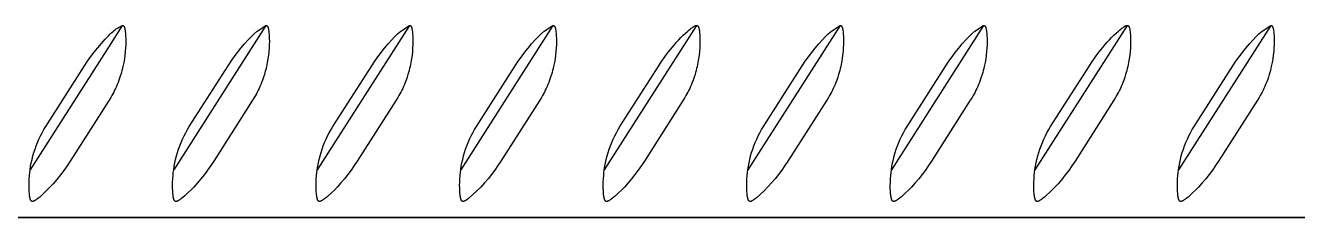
# Model space of a CAD drawing. Header units: millimetres. Extents: x -8 to 1608, y -703 to 404.
# Drawn here: x 397.6 to 495.1, y 185 to 199.8 of the extents above; entities that cross this region are included whole.
import ezdxf

# ---------------------------------------------------------------- set-up
doc = ezdxf.new("R2010")
doc.units = ezdxf.units.MM
doc.layers.add('Blocks', color=7, linetype='Continuous')
doc.layers.add('Blocks$Inner', color=7, linetype='Continuous', lineweight=25, true_color=0x007f00)
doc.layers.add('Blocks$Outline', color=7, linetype='Continuous', lineweight=35, true_color=0xff3f3f)

# ---------------------------------------------------------------- blocks, each defined once
blk = doc.blocks.new('Rebar Coffee Table Front')
at = {"layer": 'Blocks$Inner'}
for points in [[(405.034, 199.774), (405.038, 199.774), (405.042, 199.774), (405.046, 199.774), (405.05, 199.774), (405.054, 199.773), (405.058, 199.773), (405.061, 199.772), (405.065, 199.772), (405.069, 199.771), (405.072, 199.77), (405.076, 199.769), (405.08, 199.768), (405.083, 199.767), (405.087, 199.765), (405.09, 199.764), (405.093, 199.762), (405.095, 199.762), (405.097, 199.761), (405.1, 199.759), (405.104, 199.757), (405.107, 199.755), (405.11, 199.753), (405.113, 199.75), (405.116, 199.748), (405.119, 199.746), (405.122, 199.743), (405.125, 199.74), (405.128, 199.738), (405.131, 199.735), (405.133, 199.732), (405.136, 199.729), (405.138, 199.726), (405.141, 199.723), (405.144, 199.719), (405.147, 199.715), (405.15, 199.711), (405.153, 199.707), (405.156, 199.703), (405.158, 199.699), (405.161, 199.695), (405.163, 199.69), (405.168, 199.682), (405.173, 199.673), (405.177, 199.664), (405.181, 199.654), (405.186, 199.642), (405.191, 199.629), (405.196, 199.616), (405.2, 199.603), (405.208, 199.577), (405.215, 199.55), (405.226, 199.507), (405.235, 199.462), (405.243, 199.417), (405.25, 199.371), (405.263, 199.278), (405.273, 199.183), (405.282, 199.08), (405.289, 198.975), (405.297, 198.757), (405.299, 198.53), (405.294, 198.294), (405.282, 198.04), (405.262, 197.774), (405.232, 197.492), (405.193, 197.212), (405.142, 196.913), (405.081, 196.616), (405.045, 196.461), (405.006, 196.307), (404.964, 196.154), (404.919, 196.001), (404.852, 195.788), (404.778, 195.577), (404.707, 195.387), (404.646, 195.237), (404.583, 195.088), (404.516, 194.941), (404.446, 194.795), (404.376, 194.655), (404.303, 194.517), (404.227, 194.38), (404.148, 194.245), (404.015, 194.028), (401.04, 189.358), (400.803, 188.992), (400.553, 188.635), (400.292, 188.287), (400.019, 187.948), (399.734, 187.618), (399.438, 187.298), (399.131, 186.989), (398.814, 186.69), (398.706, 186.597), (398.595, 186.507), (398.528, 186.456), (398.46, 186.406), (398.406, 186.369), (398.379, 186.351), (398.351, 186.334), (398.328, 186.321), (398.305, 186.308), (398.281, 186.296), (398.269, 186.29), (398.257, 186.285), (398.248, 186.281), (398.239, 186.277), (398.23, 186.273), (398.22, 186.27), (398.211, 186.267), (398.202, 186.264), (398.192, 186.262), (398.187, 186.261), (398.182, 186.26), (398.175, 186.258), (398.168, 186.257), (398.164, 186.257), (398.16, 186.256), (398.156, 186.256), (398.153, 186.256), (398.149, 186.256), (398.145, 186.256), (398.141, 186.256), (398.138, 186.256), (398.134, 186.256), (398.13, 186.256), (398.126, 186.257), (398.123, 186.257), (398.119, 186.258), (398.116, 186.258), (398.113, 186.259), (398.11, 186.26), (398.107, 186.261), (398.103, 186.262), (398.1, 186.263), (398.097, 186.264), (398.094, 186.265), (398.091, 186.267), (398.088, 186.268), (398.085, 186.269), (398.082, 186.271), (398.079, 186.273), (398.076, 186.274), (398.074, 186.276), (398.071, 186.278), (398.068, 186.28), (398.065, 186.283), (398.062, 186.285), (398.059, 186.287), (398.056, 186.29), (398.054, 186.293), (398.051, 186.295), (398.048, 186.298), (398.046, 186.301), (398.044, 186.304), (398.041, 186.306), (398.039, 186.309), (398.037, 186.312), (398.032, 186.318), (398.029, 186.322), (398.027, 186.326), (398.024, 186.33), (398.022, 186.334), (398.017, 186.342), (398.013, 186.351), (398.009, 186.359), (398.005, 186.367), (398.001, 186.376), (397.997, 186.385), (397.993, 186.396), (397.988, 186.408), (397.984, 186.42), (397.98, 186.432), (397.973, 186.456), (397.967, 186.48), (397.96, 186.507), (397.954, 186.535), (397.939, 186.612), (397.927, 186.69), (397.917, 186.769), (397.909, 186.847), (397.893, 187.055), (397.885, 187.273), (397.883, 187.5), (397.888, 187.736), (397.9, 187.996), (397.92, 188.255), (397.942, 188.469), (397.969, 188.682), (398.009, 188.953), (398.058, 189.222), (398.116, 189.489), (398.182, 189.755), (398.258, 190.018), (398.342, 190.278), (398.435, 190.535), (398.536, 190.789), (398.646, 191.04), (398.764, 191.287), (398.89, 191.529), (399.025, 191.768), (399.167, 192.001), (402.142, 196.672), (402.376, 197.031), (402.622, 197.383), (402.879, 197.727), (403.147, 198.062), (403.426, 198.388), (403.715, 198.705), (404.015, 199.013), (404.088, 199.09), (404.163, 199.166), (404.241, 199.239), (404.321, 199.31), (404.403, 199.377), (404.488, 199.443), (404.574, 199.505), (404.663, 199.565), (404.753, 199.622), (404.845, 199.676), (404.939, 199.726), (405.034, 199.774), (404.015, 198.174), (397.969, 188.682)], [(416.034, 199.774), (416.038, 199.774), (416.042, 199.774), (416.046, 199.774), (416.05, 199.774), (416.054, 199.773), (416.058, 199.773), (416.061, 199.772), (416.065, 199.772), (416.069, 199.771), (416.072, 199.77), (416.076, 199.769), (416.08, 199.768), (416.083, 199.767), (416.087, 199.765), (416.09, 199.764), (416.093, 199.762), (416.095, 199.762), (416.097, 199.761), (416.1, 199.759), (416.104, 199.757), (416.107, 199.755), (416.11, 199.753), (416.113, 199.75), (416.116, 199.748), (416.119, 199.746), (416.122, 199.743), (416.125, 199.74), (416.128, 199.738), (416.131, 199.735), (416.133, 199.732), (416.136, 199.729), (416.138, 199.726), (416.141, 199.723), (416.144, 199.719), (416.147, 199.715), (416.15, 199.711), (416.153, 199.707), (416.156, 199.703), (416.158, 199.699), (416.161, 199.695), (416.163, 199.69), (416.168, 199.682), (416.173, 199.673), (416.177, 199.664), (416.181, 199.654), (416.186, 199.642), (416.191, 199.629), (416.196, 199.616), (416.2, 199.603), (416.208, 199.577), (416.215, 199.55), (416.226, 199.507), (416.235, 199.462), (416.243, 199.417), (416.25, 199.371), (416.263, 199.278), (416.273, 199.183), (416.282, 199.08), (416.289, 198.975), (416.297, 198.757), (416.299, 198.53), (416.294, 198.294), (416.282, 198.04), (416.262, 197.774), (416.232, 197.492), (416.193, 197.212), (416.142, 196.913), (416.081, 196.616), (416.045, 196.461), (416.006, 196.307), (415.964, 196.154), (415.919, 196.001), (415.852, 195.788), (415.778, 195.577), (415.707, 195.387), (415.646, 195.237), (415.583, 195.088), (415.516, 194.941), (415.446, 194.795), (415.376, 194.655), (415.303, 194.517), (415.227, 194.38), (415.148, 194.245), (415.015, 194.029), (412.04, 189.358), (411.81, 189.006), (411.57, 188.662), (411.318, 188.325), (411.057, 187.996), (410.786, 187.675), (410.504, 187.362), (410.282, 187.131), (410.052, 186.907), (409.814, 186.69), (409.706, 186.597), (409.595, 186.507), (409.528, 186.456), (409.46, 186.406), (409.406, 186.369), (409.379, 186.351), (409.351, 186.334), (409.328, 186.321), (409.305, 186.308), (409.281, 186.296), (409.269, 186.29), (409.257, 186.285), (409.248, 186.281), (409.239, 186.277), (409.23, 186.273), (409.22, 186.27), (409.211, 186.267), (409.202, 186.264), (409.192, 186.262), (409.187, 186.261), (409.182, 186.26), (409.175, 186.258), (409.168, 186.257), (409.164, 186.257), (409.16, 186.256), (409.156, 186.256), (409.153, 186.256), (409.149, 186.256), (409.145, 186.256), (409.141, 186.256), (409.138, 186.256), (409.134, 186.256), (409.13, 186.256), (409.126, 186.257), (409.123, 186.257), (409.119, 186.258), (409.116, 186.258), (409.113, 186.259), (409.11, 186.26), (409.107, 186.261), (409.103, 186.262), (409.1, 186.263), (409.097, 186.264), (409.094, 186.265), (409.091, 186.267), (409.088, 186.268), (409.085, 186.269), (409.082, 186.271), (409.079, 186.273), (409.076, 186.274), (409.074, 186.276), (409.071, 186.278), (409.068, 186.28), (409.065, 186.283), (409.062, 186.285), (409.059, 186.287), (409.056, 186.29), (409.054, 186.293), (409.051, 186.295), (409.048, 186.298), (409.046, 186.301), (409.044, 186.304), (409.041, 186.306), (409.039, 186.309), (409.037, 186.312), (409.032, 186.318), (409.029, 186.322), (409.027, 186.326), (409.024, 186.33), (409.022, 186.334), (409.017, 186.342), (409.013, 186.351), (409.009, 186.359), (409.005, 186.367), (409.001, 186.376), (408.997, 186.385), (408.993, 186.396), (408.988, 186.408), (408.984, 186.42), (408.98, 186.432), (408.973, 186.456), (408.967, 186.48), (408.96, 186.507), (408.954, 186.535), (408.939, 186.612), (408.927, 186.69), (408.917, 186.769), (408.909, 186.847), (408.893, 187.055), (408.885, 187.273), (408.883, 187.5), (408.888, 187.736), (408.9, 187.996), (408.92, 188.255), (408.942, 188.469), (408.969, 188.682)], [(427.034, 199.774), (427.038, 199.774), (427.042, 199.774), (427.046, 199.774), (427.05, 199.774), (427.054, 199.773), (427.058, 199.773), (427.061, 199.772), (427.065, 199.772), (427.069, 199.771), (427.072, 199.77), (427.076, 199.769), (427.08, 199.768), (427.083, 199.767), (427.087, 199.765), (427.09, 199.764), (427.093, 199.762), (427.095, 199.762), (427.097, 199.761), (427.1, 199.759), (427.104, 199.757), (427.107, 199.755), (427.11, 199.753), (427.113, 199.75), (427.116, 199.748), (427.119, 199.746), (427.122, 199.743), (427.125, 199.74), (427.128, 199.738), (427.131, 199.735), (427.133, 199.732), (427.136, 199.729), (427.138, 199.726), (427.141, 199.723), (427.144, 199.719), (427.147, 199.715), (427.15, 199.711), (427.153, 199.707), (427.156, 199.703), (427.158, 199.699), (427.161, 199.695), (427.163, 199.69), (427.168, 199.682), (427.173, 199.673), (427.177, 199.664), (427.181, 199.654), (427.186, 199.642), (427.191, 199.629), (427.196, 199.616), (427.2, 199.603), (427.208, 199.577), (427.215, 199.55), (427.226, 199.507), (427.235, 199.462), (427.243, 199.417), (427.25, 199.371), (427.263, 199.278), (427.273, 199.183), (427.282, 199.08), (427.289, 198.975), (427.297, 198.757), (427.299, 198.53), (427.294, 198.294), (427.282, 198.04), (427.262, 197.774), (427.232, 197.492), (427.193, 197.212), (427.142, 196.913), (427.081, 196.616), (427.045, 196.461), (427.006, 196.307), (426.964, 196.154), (426.919, 196.001), (426.852, 195.788), (426.778, 195.577), (426.707, 195.387), (426.646, 195.237), (426.583, 195.088), (426.516, 194.941), (426.446, 194.795), (426.376, 194.655), (426.303, 194.517), (426.227, 194.38), (426.148, 194.245), (426.015, 194.029), (423.04, 189.358), (422.81, 189.006), (422.57, 188.662), (422.318, 188.325), (422.057, 187.996), (421.786, 187.675), (421.504, 187.362), (421.282, 187.131), (421.052, 186.907), (420.814, 186.69), (420.706, 186.597), (420.595, 186.507), (420.528, 186.456), (420.46, 186.406), (420.406, 186.369), (420.379, 186.351), (420.351, 186.334), (420.328, 186.321), (420.305, 186.308), (420.281, 186.296), (420.269, 186.29), (420.257, 186.285), (420.248, 186.281), (420.239, 186.277), (420.23, 186.273), (420.22, 186.27), (420.211, 186.267), (420.202, 186.264), (420.192, 186.262), (420.187, 186.261), (420.182, 186.26), (420.175, 186.258), (420.168, 186.257), (420.164, 186.257), (420.16, 186.256), (420.156, 186.256), (420.153, 186.256), (420.149, 186.256), (420.145, 186.256), (420.141, 186.256), (420.138, 186.256), (420.134, 186.256), (420.13, 186.256), (420.126, 186.257), (420.123, 186.257), (420.119, 186.258), (420.116, 186.258), (420.113, 186.259), (420.11, 186.26), (420.107, 186.261), (420.103, 186.262), (420.1, 186.263), (420.097, 186.264), (420.094, 186.265), (420.091, 186.267), (420.088, 186.268), (420.085, 186.269), (420.082, 186.271), (420.079, 186.273), (420.076, 186.274), (420.074, 186.276), (420.071, 186.278), (420.068, 186.28), (420.065, 186.283), (420.062, 186.285), (420.059, 186.287), (420.056, 186.29), (420.054, 186.293), (420.051, 186.295), (420.048, 186.298), (420.046, 186.301), (420.044, 186.304), (420.041, 186.306), (420.039, 186.309), (420.037, 186.312), (420.032, 186.318), (420.029, 186.322), (420.027, 186.326), (420.024, 186.33), (420.022, 186.334), (420.017, 186.342), (420.013, 186.351), (420.009, 186.359), (420.005, 186.367), (420.001, 186.376), (419.997, 186.385), (419.993, 186.396), (419.988, 186.408), (419.984, 186.42), (419.98, 186.432), (419.973, 186.456), (419.967, 186.48), (419.96, 186.507), (419.954, 186.535), (419.939, 186.612), (419.927, 186.69), (419.917, 186.769), (419.909, 186.847), (419.893, 187.055), (419.885, 187.273), (419.883, 187.5), (419.888, 187.736), (419.9, 187.996), (419.92, 188.255), (419.942, 188.469), (419.969, 188.682)], [(438.034, 199.774), (438.038, 199.774), (438.042, 199.774), (438.046, 199.774), (438.05, 199.774), (438.054, 199.773), (438.058, 199.773), (438.061, 199.772), (438.065, 199.772), (438.069, 199.771), (438.072, 199.77), (438.076, 199.769), (438.08, 199.768), (438.083, 199.767), (438.087, 199.765), (438.09, 199.764), (438.093, 199.762), (438.095, 199.762), (438.097, 199.761), (438.1, 199.759), (438.104, 199.757), (438.107, 199.755), (438.11, 199.753), (438.113, 199.75), (438.116, 199.748), (438.119, 199.746), (438.122, 199.743), (438.125, 199.74), (438.128, 199.738), (438.131, 199.735), (438.133, 199.732), (438.136, 199.729), (438.138, 199.726), (438.141, 199.723), (438.144, 199.719), (438.147, 199.715), (438.15, 199.711), (438.153, 199.707), (438.156, 199.703), (438.158, 199.699), (438.161, 199.695), (438.163, 199.69), (438.168, 199.682), (438.173, 199.673), (438.177, 199.664), (438.181, 199.654), (438.186, 199.642), (438.191, 199.629), (438.196, 199.616), (438.2, 199.603), (438.208, 199.577), (438.215, 199.55), (438.226, 199.507), (438.235, 199.462), (438.243, 199.417), (438.25, 199.371), (438.263, 199.278), (438.273, 199.183), (438.282, 199.08), (438.289, 198.975), (438.297, 198.757), (438.299, 198.53), (438.294, 198.294), (438.282, 198.04), (438.262, 197.774), (438.232, 197.492), (438.193, 197.212), (438.142, 196.913), (438.081, 196.616), (438.045, 196.461), (438.006, 196.307), (437.964, 196.154), (437.919, 196.001), (437.852, 195.788), (437.778, 195.577), (437.707, 195.387), (437.646, 195.237), (437.583, 195.088), (437.516, 194.941), (437.446, 194.795), (437.376, 194.655), (437.303, 194.517), (437.227, 194.38), (437.148, 194.245), (437.015, 194.029), (434.04, 189.358), (433.81, 189.006), (433.57, 188.662), (433.318, 188.325), (433.057, 187.996), (432.786, 187.675), (432.504, 187.362), (431.595, 186.507), (431.528, 186.456), (431.46, 186.406), (431.406, 186.369), (431.379, 186.351), (431.351, 186.334), (431.328, 186.321), (431.305, 186.308), (431.281, 186.296), (431.269, 186.29), (431.257, 186.285), (431.248, 186.281), (431.239, 186.277), (431.23, 186.273), (431.22, 186.27), (431.211, 186.267), (431.202, 186.264), (431.192, 186.262), (431.187, 186.261), (431.182, 186.26), (431.175, 186.258), (431.168, 186.257), (431.164, 186.257), (431.16, 186.256), (431.156, 186.256), (431.153, 186.256), (431.149, 186.256), (431.145, 186.256), (431.141, 186.256), (431.138, 186.256), (431.134, 186.256), (431.13, 186.256), (431.126, 186.257), (431.123, 186.257), (431.119, 186.258), (431.116, 186.258), (431.113, 186.259), (431.11, 186.26), (431.107, 186.261), (431.103, 186.262), (431.1, 186.263), (431.097, 186.264), (431.094, 186.265), (431.091, 186.267), (431.088, 186.268), (431.085, 186.269), (431.082, 186.271), (431.079, 186.273), (431.076, 186.274), (431.074, 186.276), (431.071, 186.278), (431.068, 186.28), (431.065, 186.283), (431.062, 186.285), (431.059, 186.287), (431.056, 186.29), (431.054, 186.293), (431.051, 186.295), (431.048, 186.298), (431.046, 186.301), (431.044, 186.304), (431.041, 186.306), (431.039, 186.309), (431.037, 186.312), (431.032, 186.318), (431.029, 186.322), (431.027, 186.326), (431.024, 186.33), (431.022, 186.334), (431.017, 186.342), (431.013, 186.351), (431.009, 186.359), (431.005, 186.367), (431.001, 186.376), (430.997, 186.385), (430.993, 186.396), (430.988, 186.408), (430.984, 186.42), (430.98, 186.432), (430.973, 186.456), (430.967, 186.48), (430.96, 186.507), (430.954, 186.535), (430.939, 186.612), (430.927, 186.69), (430.917, 186.769), (430.909, 186.847), (430.893, 187.055), (430.885, 187.273), (430.883, 187.5), (430.888, 187.736), (430.9, 187.996), (430.92, 188.255), (430.942, 188.469), (430.969, 188.682)], [(449.034, 199.774), (449.038, 199.774), (449.042, 199.774), (449.046, 199.774), (449.05, 199.774), (449.054, 199.773), (449.058, 199.773), (449.061, 199.772), (449.065, 199.772), (449.069, 199.771), (449.072, 199.77), (449.076, 199.769), (449.08, 199.768), (449.083, 199.767), (449.087, 199.765), (449.09, 199.764), (449.093, 199.762), (449.095, 199.762), (449.097, 199.761), (449.1, 199.759), (449.104, 199.757), (449.107, 199.755), (449.11, 199.753), (449.113, 199.75), (449.116, 199.748), (449.119, 199.746), (449.122, 199.743), (449.125, 199.74), (449.128, 199.738), (449.131, 199.735), (449.133, 199.732), (449.136, 199.729), (449.138, 199.726), (449.141, 199.723), (449.144, 199.719), (449.147, 199.715), (449.15, 199.711), (449.153, 199.707), (449.156, 199.703), (449.158, 199.699), (449.161, 199.695), (449.163, 199.69), (449.168, 199.682), (449.173, 199.673), (449.177, 199.664), (449.181, 199.654), (449.186, 199.642), (449.191, 199.629), (449.196, 199.616), (449.2, 199.603), (449.208, 199.577), (449.215, 199.55), (449.226, 199.507), (449.235, 199.462), (449.243, 199.417), (449.25, 199.371), (449.263, 199.278), (449.273, 199.183), (449.282, 199.08), (449.289, 198.975), (449.297, 198.757), (449.299, 198.53), (449.294, 198.294), (449.282, 198.04), (449.262, 197.774), (449.232, 197.492), (449.193, 197.212), (449.142, 196.913), (449.081, 196.616), (449.045, 196.461), (449.006, 196.307), (448.964, 196.154), (448.919, 196.001), (448.852, 195.788), (448.778, 195.577), (448.707, 195.387), (448.646, 195.237), (448.583, 195.088), (448.516, 194.941), (448.446, 194.795), (448.376, 194.655), (448.303, 194.517), (448.227, 194.38), (448.148, 194.245), (448.015, 194.029), (445.04, 189.358), (444.81, 189.006), (444.57, 188.662), (444.318, 188.325), (444.057, 187.996), (443.786, 187.675), (443.504, 187.362), (443.282, 187.131), (443.052, 186.907), (442.814, 186.69), (442.706, 186.597), (442.595, 186.507), (442.528, 186.456), (442.46, 186.406), (442.406, 186.369), (442.379, 186.351), (442.351, 186.334), (442.328, 186.321), (442.305, 186.308), (442.281, 186.296), (442.269, 186.29), (442.257, 186.285), (442.248, 186.281), (442.239, 186.277), (442.23, 186.273), (442.22, 186.27), (442.211, 186.267), (442.202, 186.264), (442.192, 186.262), (442.187, 186.261), (442.182, 186.26), (442.175, 186.258), (442.168, 186.257), (442.164, 186.257), (442.16, 186.256), (442.156, 186.256), (442.153, 186.256), (442.149, 186.256), (442.145, 186.256), (442.141, 186.256), (442.138, 186.256), (442.134, 186.256), (442.13, 186.256), (442.126, 186.257), (442.123, 186.257), (442.119, 186.258), (442.116, 186.258), (442.113, 186.259), (442.11, 186.26), (442.107, 186.261), (442.103, 186.262), (442.1, 186.263), (442.097, 186.264), (442.094, 186.265), (442.091, 186.267), (442.088, 186.268), (442.085, 186.269), (442.082, 186.271), (442.079, 186.273), (442.076, 186.274), (442.074, 186.276), (442.071, 186.278), (442.068, 186.28), (442.065, 186.283), (442.062, 186.285), (442.059, 186.287), (442.056, 186.29), (442.054, 186.293), (442.051, 186.295), (442.048, 186.298), (442.046, 186.301), (442.044, 186.304), (442.041, 186.306), (442.039, 186.309), (442.037, 186.312), (442.032, 186.318), (442.029, 186.322), (442.027, 186.326), (442.024, 186.33), (442.022, 186.334), (442.017, 186.342), (442.013, 186.351), (442.009, 186.359), (442.005, 186.367), (442.001, 186.376), (441.997, 186.385), (441.993, 186.396), (441.988, 186.408), (441.984, 186.42), (441.98, 186.432), (441.973, 186.456), (441.967, 186.48), (441.96, 186.507), (441.954, 186.535), (441.939, 186.612), (441.927, 186.69), (441.917, 186.769), (441.909, 186.847), (441.893, 187.055), (441.885, 187.273), (441.883, 187.5), (441.888, 187.736), (441.9, 187.996), (441.92, 188.255), (441.942, 188.469), (441.969, 188.682)], [(460.034, 199.774), (460.038, 199.774), (460.042, 199.774), (460.046, 199.774), (460.05, 199.774), (460.054, 199.773), (460.058, 199.773), (460.061, 199.772), (460.065, 199.772), (460.069, 199.771), (460.072, 199.77), (460.076, 199.769), (460.08, 199.768), (460.083, 199.767), (460.087, 199.765), (460.09, 199.764), (460.093, 199.762), (460.095, 199.762), (460.097, 199.761), (460.1, 199.759), (460.104, 199.757), (460.107, 199.755), (460.11, 199.753), (460.113, 199.75), (460.116, 199.748), (460.119, 199.746), (460.122, 199.743), (460.125, 199.74), (460.128, 199.738), (460.131, 199.735), (460.133, 199.732), (460.136, 199.729), (460.138, 199.726), (460.141, 199.723), (460.144, 199.719), (460.147, 199.715), (460.15, 199.711), (460.153, 199.707), (460.156, 199.703), (460.158, 199.699), (460.161, 199.695), (460.163, 199.69), (460.168, 199.682), (460.173, 199.673), (460.177, 199.664), (460.181, 199.654), (460.186, 199.642), (460.191, 199.629), (460.196, 199.616), (460.2, 199.603), (460.208, 199.577), (460.215, 199.55), (460.226, 199.507), (460.235, 199.462), (460.243, 199.417), (460.25, 199.371), (460.263, 199.278), (460.273, 199.183), (460.282, 199.08), (460.289, 198.975), (460.297, 198.757), (460.299, 198.53), (460.294, 198.294), (460.282, 198.04), (460.262, 197.774), (460.232, 197.492), (460.193, 197.212), (460.142, 196.913), (460.081, 196.616), (460.045, 196.461), (460.006, 196.307), (459.964, 196.154), (459.919, 196.001), (459.852, 195.788), (459.778, 195.577), (459.707, 195.387), (459.646, 195.237), (459.583, 195.088), (459.516, 194.941), (459.446, 194.795), (459.376, 194.655), (459.303, 194.517), (459.227, 194.38), (459.148, 194.245), (459.015, 194.029), (456.04, 189.358), (455.813, 189.006), (455.574, 188.661), (455.324, 188.326), (455.062, 187.999), (454.79, 187.681), (454.506, 187.372), (454.212, 187.073), (453.908, 186.785), (453.595, 186.507), (453.528, 186.456), (453.46, 186.406), (453.406, 186.369), (453.379, 186.351), (453.351, 186.334), (453.328, 186.321), (453.305, 186.308), (453.281, 186.296), (453.269, 186.29), (453.257, 186.285), (453.248, 186.281), (453.239, 186.277), (453.23, 186.273), (453.22, 186.27), (453.211, 186.267), (453.202, 186.264), (453.192, 186.262), (453.187, 186.261), (453.182, 186.26), (453.175, 186.258), (453.168, 186.257), (453.164, 186.257), (453.16, 186.256), (453.156, 186.256), (453.153, 186.256), (453.149, 186.256), (453.145, 186.256), (453.141, 186.256), (453.138, 186.256), (453.134, 186.256), (453.13, 186.256), (453.126, 186.257), (453.123, 186.257), (453.119, 186.258), (453.116, 186.258), (453.113, 186.259), (453.11, 186.26), (453.107, 186.261), (453.103, 186.262), (453.1, 186.263), (453.097, 186.264), (453.094, 186.265), (453.091, 186.267), (453.088, 186.268), (453.085, 186.269), (453.082, 186.271), (453.079, 186.273), (453.076, 186.274), (453.074, 186.276), (453.071, 186.278), (453.068, 186.28), (453.065, 186.283), (453.062, 186.285), (453.059, 186.287), (453.056, 186.29), (453.054, 186.293), (453.051, 186.295), (453.048, 186.298), (453.046, 186.301), (453.044, 186.304), (453.041, 186.306), (453.039, 186.309), (453.037, 186.312), (453.032, 186.318), (453.029, 186.322), (453.027, 186.326), (453.024, 186.33), (453.022, 186.334), (453.017, 186.342), (453.013, 186.351), (453.009, 186.359), (453.005, 186.367), (453.001, 186.376), (452.997, 186.385), (452.993, 186.396), (452.988, 186.408), (452.984, 186.42), (452.98, 186.432), (452.973, 186.456), (452.967, 186.48), (452.96, 186.507), (452.954, 186.535), (452.939, 186.612), (452.927, 186.69), (452.917, 186.769), (452.909, 186.847), (452.893, 187.055), (452.885, 187.273), (452.883, 187.5), (452.888, 187.736), (452.9, 187.996), (452.92, 188.255), (452.942, 188.469), (452.969, 188.682)], [(471.034, 199.774), (463.969, 188.682), (464.009, 188.953), (464.058, 189.222), (464.116, 189.489), (464.182, 189.755), (464.258, 190.018), (464.342, 190.278), (464.435, 190.535), (464.536, 190.789), (464.646, 191.04), (464.764, 191.287), (464.89, 191.529), (465.025, 191.768), (465.167, 192.001), (468.142, 196.672), (468.372, 197.024), (468.612, 197.368), (468.864, 197.705), (469.125, 198.034), (469.396, 198.355), (469.678, 198.668), (469.9, 198.899), (470.13, 199.123), (470.368, 199.34), (471.034, 199.774), (471.038, 199.774), (471.042, 199.774), (471.046, 199.774), (471.05, 199.774), (471.054, 199.773), (471.058, 199.773), (471.061, 199.772), (471.065, 199.772), (471.069, 199.771), (471.072, 199.77), (471.076, 199.769), (471.08, 199.768), (471.083, 199.767), (471.087, 199.765), (471.09, 199.764), (471.093, 199.762), (471.095, 199.762), (471.097, 199.761), (471.1, 199.759), (471.104, 199.757), (471.107, 199.755), (471.11, 199.753), (471.113, 199.75), (471.116, 199.748), (471.119, 199.746), (471.122, 199.743), (471.125, 199.74), (471.128, 199.738), (471.131, 199.735), (471.133, 199.732), (471.136, 199.729), (471.138, 199.726), (471.141, 199.723), (471.144, 199.719), (471.147, 199.715), (471.15, 199.711), (471.153, 199.707), (471.156, 199.703), (471.158, 199.699), (471.161, 199.695), (471.163, 199.69), (471.168, 199.682), (471.173, 199.673), (471.177, 199.664), (471.181, 199.654), (471.186, 199.642), (471.191, 199.629), (471.196, 199.616), (471.2, 199.603), (471.208, 199.577), (471.215, 199.55), (471.226, 199.507), (471.235, 199.462), (471.243, 199.417), (471.25, 199.371), (471.263, 199.278), (471.273, 199.183), (471.282, 199.08), (471.289, 198.975), (471.297, 198.757), (471.299, 198.53), (471.294, 198.294), (471.282, 198.04), (471.262, 197.774), (471.232, 197.492), (471.193, 197.212), (471.142, 196.913), (471.081, 196.616), (471.045, 196.461), (471.006, 196.307), (470.964, 196.154), (470.919, 196.001), (470.852, 195.788), (470.778, 195.577), (470.707, 195.387), (470.646, 195.237), (470.583, 195.088), (470.516, 194.941), (470.446, 194.795), (470.376, 194.655), (470.303, 194.517), (470.227, 194.38), (470.148, 194.245), (470.015, 194.029), (467.04, 189.358), (466.81, 189.006), (466.57, 188.662), (466.318, 188.325), (466.057, 187.996), (465.786, 187.675), (465.504, 187.362), (465.282, 187.131), (465.052, 186.907), (464.814, 186.69), (464.706, 186.597), (464.595, 186.507), (464.528, 186.456), (464.46, 186.406), (464.406, 186.369), (464.379, 186.351), (464.351, 186.334), (464.328, 186.321), (464.305, 186.308), (464.281, 186.296), (464.269, 186.29), (464.257, 186.285), (464.248, 186.281), (464.239, 186.277), (464.23, 186.273), (464.22, 186.27), (464.211, 186.267), (464.202, 186.264), (464.192, 186.262), (464.187, 186.261), (464.182, 186.26), (464.175, 186.258), (464.168, 186.257), (464.164, 186.257), (464.16, 186.256), (464.156, 186.256), (464.153, 186.256), (464.149, 186.256), (464.145, 186.256), (464.141, 186.256), (464.138, 186.256), (464.134, 186.256), (464.13, 186.256), (464.126, 186.257), (464.123, 186.257), (464.119, 186.258), (464.116, 186.258), (464.113, 186.259), (464.11, 186.26), (464.107, 186.261), (464.103, 186.262), (464.1, 186.263), (464.097, 186.264), (464.094, 186.265), (464.091, 186.267), (464.088, 186.268), (464.085, 186.269), (464.082, 186.271), (464.079, 186.273), (464.076, 186.274), (464.074, 186.276), (464.071, 186.278), (464.068, 186.28), (464.065, 186.283), (464.062, 186.285), (464.059, 186.287), (464.056, 186.29), (464.054, 186.293), (464.051, 186.295), (464.048, 186.298), (464.046, 186.301), (464.044, 186.304), (464.041, 186.306), (464.039, 186.309), (464.037, 186.312), (464.032, 186.318), (464.029, 186.322), (464.027, 186.326), (464.024, 186.33), (464.022, 186.334), (464.017, 186.342), (464.013, 186.351), (464.009, 186.359), (464.005, 186.367), (464.001, 186.376), (463.997, 186.385), (463.993, 186.396), (463.988, 186.408), (463.984, 186.42), (463.98, 186.432), (463.973, 186.456), (463.967, 186.48), (463.96, 186.507), (463.954, 186.535), (463.939, 186.612), (463.927, 186.69), (463.917, 186.769), (463.909, 186.847), (463.893, 187.055), (463.885, 187.273), (463.883, 187.5), (463.888, 187.736), (463.9, 187.996), (463.92, 188.255), (463.942, 188.469), (463.969, 188.682)], [(482.034, 199.774), (482.038, 199.774), (482.042, 199.774), (482.046, 199.774), (482.05, 199.774), (482.054, 199.773), (482.058, 199.773), (482.061, 199.772), (482.065, 199.772), (482.069, 199.771), (482.072, 199.77), (482.076, 199.769), (482.08, 199.768), (482.083, 199.767), (482.087, 199.765), (482.09, 199.764), (482.093, 199.762), (482.095, 199.762), (482.097, 199.761), (482.1, 199.759), (482.104, 199.757), (482.107, 199.755), (482.11, 199.753), (482.113, 199.75), (482.116, 199.748), (482.119, 199.746), (482.122, 199.743), (482.125, 199.74), (482.128, 199.738), (482.131, 199.735), (482.133, 199.732), (482.136, 199.729), (482.138, 199.726), (482.141, 199.723), (482.144, 199.719), (482.147, 199.715), (482.15, 199.711), (482.153, 199.707), (482.156, 199.703), (482.158, 199.699), (482.161, 199.695), (482.163, 199.69), (482.168, 199.682), (482.173, 199.673), (482.177, 199.664), (482.181, 199.654), (482.186, 199.642), (482.191, 199.629), (482.196, 199.616), (482.2, 199.603), (482.208, 199.577), (482.215, 199.55), (482.226, 199.507), (482.235, 199.462), (482.243, 199.417), (482.25, 199.371), (482.263, 199.278), (482.273, 199.183), (482.282, 199.08), (482.289, 198.975), (482.297, 198.757), (482.299, 198.53), (482.294, 198.294), (482.282, 198.04), (482.262, 197.774), (482.232, 197.492), (482.193, 197.212), (482.142, 196.913), (482.081, 196.616), (482.045, 196.461), (482.006, 196.307), (481.964, 196.154), (481.919, 196.001), (481.852, 195.788), (481.778, 195.577), (481.707, 195.387), (481.646, 195.237), (481.583, 195.088), (481.516, 194.941), (481.446, 194.795), (481.376, 194.655), (481.303, 194.517), (481.227, 194.38), (481.148, 194.245), (481.015, 194.029), (478.04, 189.358), (477.803, 188.992), (477.553, 188.635), (477.292, 188.287), (477.019, 187.948), (476.734, 187.618), (476.438, 187.298), (476.131, 186.989), (475.814, 186.69), (475.706, 186.597), (475.595, 186.507), (475.528, 186.456), (475.46, 186.406), (475.406, 186.369), (475.379, 186.351), (475.351, 186.334), (475.328, 186.321), (475.305, 186.308), (475.281, 186.296), (475.269, 186.29), (475.257, 186.285), (475.248, 186.281), (475.239, 186.277), (475.23, 186.273), (475.22, 186.27), (475.211, 186.267), (475.202, 186.264), (475.192, 186.262), (475.187, 186.261), (475.182, 186.26), (475.175, 186.258), (475.168, 186.257), (475.164, 186.257), (475.16, 186.256), (475.156, 186.256), (475.153, 186.256), (475.149, 186.256), (475.145, 186.256), (475.141, 186.256), (475.138, 186.256), (475.134, 186.256), (475.13, 186.256), (475.126, 186.257), (475.123, 186.257), (475.119, 186.258), (475.116, 186.258), (475.113, 186.259), (475.11, 186.26), (475.107, 186.261), (475.103, 186.262), (475.1, 186.263), (475.097, 186.264), (475.094, 186.265), (475.091, 186.267), (475.088, 186.268), (475.085, 186.269), (475.082, 186.271), (475.079, 186.273), (475.076, 186.274), (475.074, 186.276), (475.071, 186.278), (475.068, 186.28), (475.065, 186.283), (475.062, 186.285), (475.059, 186.287), (475.056, 186.29), (475.054, 186.293), (475.051, 186.295), (475.048, 186.298), (475.046, 186.301), (475.044, 186.304), (475.041, 186.306), (475.039, 186.309), (475.037, 186.312), (475.032, 186.318), (475.029, 186.322), (475.027, 186.326), (475.024, 186.33), (475.022, 186.334), (475.017, 186.342), (475.013, 186.351), (475.009, 186.359), (475.005, 186.367), (475.001, 186.376), (474.997, 186.385), (474.993, 186.396), (474.988, 186.408), (474.984, 186.42), (474.98, 186.432), (474.973, 186.456), (474.967, 186.48), (474.96, 186.507), (474.954, 186.535), (474.939, 186.612), (474.927, 186.69), (474.917, 186.769), (474.909, 186.847), (474.893, 187.055), (474.885, 187.273), (474.883, 187.5), (474.888, 187.736), (474.9, 187.996), (474.92, 188.255), (474.942, 188.469), (474.969, 188.682)], [(493.034, 199.774), (493.038, 199.774), (493.042, 199.774), (493.046, 199.774), (493.05, 199.774), (493.054, 199.773), (493.058, 199.773), (493.061, 199.772), (493.065, 199.772), (493.069, 199.771), (493.072, 199.77), (493.076, 199.769), (493.08, 199.768), (493.083, 199.767), (493.087, 199.765), (493.09, 199.764), (493.093, 199.762), (493.095, 199.762), (493.097, 199.761), (493.1, 199.759), (493.104, 199.757), (493.107, 199.755), (493.11, 199.753), (493.113, 199.75), (493.116, 199.748), (493.119, 199.746), (493.122, 199.743), (493.125, 199.74), (493.128, 199.738), (493.131, 199.735), (493.133, 199.732), (493.136, 199.729), (493.138, 199.726), (493.141, 199.723), (493.144, 199.719), (493.147, 199.715), (493.15, 199.711), (493.153, 199.707), (493.156, 199.703), (493.158, 199.699), (493.161, 199.695), (493.163, 199.69), (493.168, 199.682), (493.173, 199.673), (493.177, 199.664), (493.181, 199.654), (493.186, 199.642), (493.191, 199.629), (493.196, 199.616), (493.2, 199.603), (493.208, 199.577), (493.215, 199.55), (493.226, 199.507), (493.235, 199.462), (493.243, 199.417), (493.25, 199.371), (493.263, 199.278), (493.273, 199.183), (493.282, 199.08), (493.289, 198.975), (493.297, 198.757), (493.299, 198.53), (493.294, 198.294), (493.282, 198.04), (493.262, 197.774), (493.232, 197.492), (493.193, 197.212), (493.142, 196.913), (493.081, 196.616), (493.045, 196.461), (493.006, 196.307), (492.964, 196.154), (492.919, 196.001), (492.852, 195.788), (492.778, 195.577), (492.707, 195.387), (492.646, 195.237), (492.583, 195.088), (492.516, 194.941), (492.446, 194.795), (492.376, 194.655), (492.303, 194.517), (492.227, 194.38), (492.148, 194.245), (492.015, 194.029), (489.04, 189.358), (488.81, 189.006), (488.57, 188.662), (488.318, 188.325), (488.057, 187.996), (487.786, 187.675), (487.504, 187.362), (487.282, 187.131), (487.052, 186.907), (486.814, 186.69), (486.706, 186.597), (486.595, 186.507), (486.528, 186.456), (486.46, 186.406), (486.406, 186.369), (486.379, 186.351), (486.351, 186.334), (486.328, 186.321), (486.305, 186.308), (486.281, 186.296), (486.269, 186.29), (486.257, 186.285), (486.248, 186.281), (486.239, 186.277), (486.23, 186.273), (486.22, 186.27), (486.211, 186.267), (486.202, 186.264), (486.192, 186.262), (486.187, 186.261), (486.182, 186.26), (486.175, 186.258), (486.168, 186.257), (486.164, 186.257), (486.16, 186.256), (486.156, 186.256), (486.153, 186.256), (486.149, 186.256), (486.145, 186.256), (486.141, 186.256), (486.138, 186.256), (486.134, 186.256), (486.13, 186.256), (486.126, 186.257), (486.123, 186.257), (486.119, 186.258), (486.116, 186.258), (486.113, 186.259), (486.11, 186.26), (486.107, 186.261), (486.103, 186.262), (486.1, 186.263), (486.097, 186.264), (486.094, 186.265), (486.091, 186.267), (486.088, 186.268), (486.085, 186.269), (486.082, 186.271), (486.079, 186.273), (486.076, 186.274), (486.074, 186.276), (486.071, 186.278), (486.068, 186.28), (486.065, 186.283), (486.062, 186.285), (486.059, 186.287), (486.056, 186.29), (486.054, 186.293), (486.051, 186.295), (486.048, 186.298), (486.046, 186.301), (486.044, 186.304), (486.041, 186.306), (486.039, 186.309), (486.037, 186.312), (486.032, 186.318), (486.029, 186.322), (486.027, 186.326), (486.024, 186.33), (486.022, 186.334), (486.017, 186.342), (486.013, 186.351), (486.009, 186.359), (486.005, 186.367), (486.001, 186.376), (485.997, 186.385), (485.993, 186.396), (485.988, 186.408), (485.984, 186.42), (485.98, 186.432), (485.973, 186.456), (485.967, 186.48), (485.96, 186.507), (485.954, 186.535), (485.939, 186.612), (485.927, 186.69), (485.917, 186.769), (485.909, 186.847), (485.893, 187.055), (485.885, 187.273), (485.883, 187.5), (485.888, 187.736), (485.9, 187.996), (485.92, 188.255), (485.942, 188.469), (485.969, 188.682)], [(59.552, 185.015), (162.015, 185.015), (170.181, 185.015), (177.071, 185.015), (181.181, 185.015), (192.181, 185.015), (232.071, 185.015), (236.181, 185.015), (247.181, 185.015), (287.071, 185.015), (404.015, 185.015), (580.015, 185.015), (724.738, 185.015)]]:
    blk.add_lwpolyline(points, dxfattribs=at)
for points in [[(413.142, 196.672), (413.372, 197.024), (413.612, 197.368), (413.864, 197.705), (414.125, 198.034), (414.396, 198.355), (414.678, 198.668), (414.9, 198.899), (415.13, 199.123), (415.368, 199.34), (416.034, 199.774), (408.969, 188.682), (409.009, 188.953), (409.058, 189.222), (409.116, 189.489), (409.182, 189.755), (409.258, 190.018), (409.342, 190.278), (409.435, 190.535), (409.536, 190.789), (409.646, 191.04), (409.764, 191.287), (409.89, 191.529), (410.025, 191.768), (410.167, 192.001)], [(424.142, 196.672), (424.372, 197.024), (424.612, 197.368), (424.864, 197.705), (425.125, 198.034), (425.396, 198.355), (425.678, 198.668), (425.9, 198.899), (426.13, 199.123), (426.368, 199.34), (427.034, 199.774), (419.969, 188.682), (420.009, 188.953), (420.058, 189.222), (420.116, 189.489), (420.182, 189.755), (420.258, 190.018), (420.342, 190.278), (420.435, 190.535), (420.536, 190.789), (420.646, 191.04), (420.764, 191.287), (420.89, 191.529), (421.025, 191.768), (421.167, 192.001)], [(435.142, 196.672), (435.372, 197.024), (435.612, 197.368), (435.864, 197.705), (436.125, 198.034), (436.396, 198.355), (436.678, 198.668), (436.9, 198.899), (437.13, 199.123), (437.368, 199.34), (438.034, 199.774), (430.969, 188.682), (431.009, 188.953), (431.058, 189.222), (431.116, 189.489), (431.182, 189.755), (431.258, 190.018), (431.342, 190.278), (431.435, 190.535), (431.536, 190.789), (431.646, 191.04), (431.764, 191.287), (431.89, 191.529), (432.025, 191.768), (432.167, 192.001)], [(446.142, 196.672), (446.349, 196.989), (446.505, 197.216), (446.665, 197.44), (446.895, 197.746), (447.162, 198.081), (447.334, 198.284), (447.504, 198.478), (447.678, 198.668), (447.844, 198.842), (448.014, 199.012), (448.189, 199.178), (448.368, 199.34), (448.454, 199.414), (448.541, 199.486), (448.631, 199.556), (448.722, 199.624), (448.771, 199.658), (448.795, 199.673), (448.819, 199.689), (448.84, 199.701), (448.861, 199.713), (448.883, 199.725), (448.905, 199.736), (448.922, 199.744), (448.931, 199.748), (448.94, 199.751), (448.948, 199.755), (448.957, 199.758), (448.966, 199.761), (448.976, 199.764), (448.983, 199.766), (448.99, 199.768), (448.997, 199.77), (449.005, 199.771), (449.012, 199.772), (449.016, 199.773), (449.019, 199.773), (449.023, 199.774), (449.027, 199.774), (449.03, 199.774), (449.034, 199.774), (441.969, 188.682), (442.009, 188.953), (442.058, 189.222), (442.116, 189.489), (442.182, 189.755), (442.258, 190.018), (442.342, 190.278), (442.435, 190.535), (442.536, 190.789), (442.646, 191.04), (442.764, 191.287), (442.89, 191.529), (443.025, 191.768), (443.167, 192.001)], [(457.142, 196.672), (457.372, 197.024), (457.612, 197.368), (457.864, 197.705), (458.125, 198.034), (458.396, 198.355), (458.678, 198.668), (458.9, 198.899), (459.13, 199.123), (459.368, 199.34), (460.034, 199.774), (452.969, 188.682), (453.009, 188.953), (453.058, 189.222), (453.116, 189.489), (453.182, 189.755), (453.258, 190.018), (453.342, 190.278), (453.435, 190.535), (453.536, 190.789), (453.646, 191.04), (453.764, 191.287), (453.89, 191.529), (454.025, 191.768), (454.167, 192.001)], [(479.142, 196.672), (479.349, 196.989), (479.505, 197.216), (479.665, 197.44), (479.895, 197.746), (480.162, 198.081), (480.334, 198.284), (480.504, 198.478), (480.678, 198.668), (480.844, 198.842), (481.014, 199.012), (481.189, 199.178), (481.368, 199.34), (481.454, 199.414), (481.541, 199.486), (481.631, 199.556), (481.722, 199.624), (481.771, 199.658), (481.795, 199.673), (481.819, 199.689), (481.84, 199.701), (481.861, 199.713), (481.883, 199.725), (481.905, 199.736), (481.922, 199.744), (481.931, 199.748), (481.94, 199.751), (481.948, 199.755), (481.957, 199.758), (481.966, 199.761), (481.976, 199.764), (481.983, 199.766), (481.99, 199.768), (481.997, 199.77), (482.005, 199.771), (482.012, 199.772), (482.016, 199.773), (482.019, 199.773), (482.023, 199.774), (482.027, 199.774), (482.03, 199.774), (482.034, 199.774), (474.969, 188.682), (475.009, 188.953), (475.058, 189.222), (475.116, 189.489), (475.182, 189.755), (475.258, 190.018), (475.342, 190.278), (475.435, 190.535), (475.536, 190.789), (475.646, 191.04), (475.764, 191.287), (475.89, 191.529), (476.025, 191.768), (476.167, 192.001)], [(490.142, 196.672), (490.372, 197.024), (490.612, 197.368), (490.864, 197.705), (491.125, 198.034), (491.396, 198.355), (491.678, 198.668), (491.9, 198.899), (492.13, 199.123), (492.368, 199.34), (493.034, 199.774), (485.969, 188.682), (486.009, 188.953), (486.058, 189.222), (486.116, 189.489), (486.182, 189.755), (486.258, 190.018), (486.342, 190.278), (486.435, 190.535), (486.536, 190.789), (486.646, 191.04), (486.764, 191.287), (486.89, 191.529), (487.025, 191.768), (487.167, 192.001)]]:
    blk.add_lwpolyline(points, close=True, dxfattribs=at)
at = {"layer": 'Blocks$Outline'}
blk.add_lwpolyline([(724.739, 185.015), (580.015, 185.015), (404.015, 185.015), (287.071, 185.015), (247.181, 185.015), (236.181, 185.015), (232.071, 185.015), (192.181, 185.015), (181.181, 185.015), (177.071, 185.015), (170.181, 185.015), (162.015, 185.015), (59.551, 185.015)], dxfattribs=at)

msp = doc.modelspace()

# ---------------------------------------------------------------- block references
at = {"layer": 'Blocks'}
msp.add_blockref('Rebar Coffee Table Front', (0, 0), dxfattribs=at)

doc.saveas('drawing.dxf')
